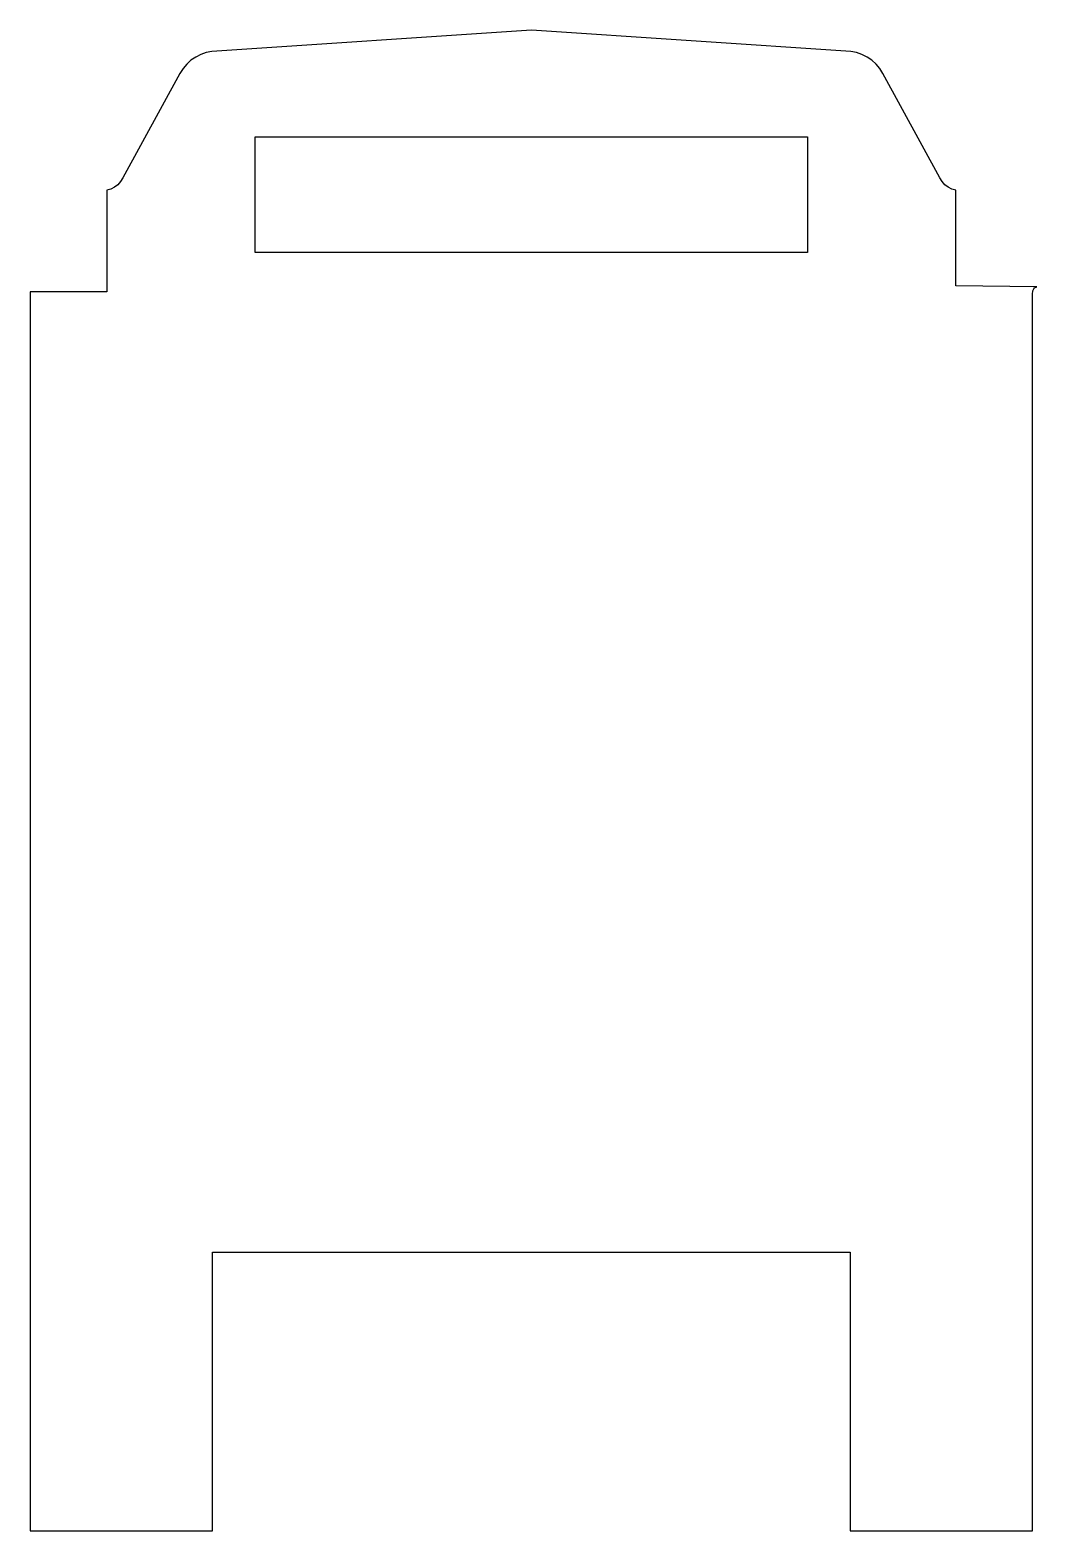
# Model space of a CAD drawing. Header units: millimetres. Extents: x -23.4 to 23.6, y -28.9 to 41.1.
import ezdxf

# ---------------------------------------------------------------- set-up
doc = ezdxf.new("R2010")
doc.units = ezdxf.units.MM
doc.layers.get('0').update_dxf_attribs({"linetype": 'CONTINUOUS'})

msp = doc.modelspace()

# ---------------------------------------------------------------- linework, layer by layer
for points in [[(-19.796, 28.88), (-23.374, 28.88), (-23.37, 28.825), (-23.37, -28.893), (-14.87, -28.893), (-14.87, -15.893), (14.87, -15.893), (14.87, -28.893), (23.37, -28.893), (23.37, 28.825), (23.374, 28.881), (23.385, 28.934), (23.404, 28.983), (23.429, 29.026), (23.46, 29.061), (23.495, 29.087), (23.533, 29.103), (23.552, 29.106), (23.572, 29.108), (19.796, 29.165), (19.796, 33.619), (19.607, 33.67), (19.432, 33.757), (19.277, 33.876), (19.148, 34.023), (19.05, 34.193), (16.384, 39.067), (16.24, 39.292), (16.068, 39.496), (15.869, 39.676), (15.649, 39.827), (15.411, 39.948), (15.158, 40.036), (14.896, 40.089), (0, 41.087), (-14.896, 40.089), (-15.158, 40.036), (-15.411, 39.948), (-15.649, 39.827), (-15.869, 39.676), (-16.068, 39.496), (-16.24, 39.292), (-16.384, 39.067), (-19.05, 34.193), (-19.148, 34.023), (-19.277, 33.876), (-19.432, 33.757), (-19.607, 33.67), (-19.796, 33.619)], [(-12.87, 30.707), (-12.87, 36.107), (12.87, 36.107), (12.87, 30.707)], [(12.87, 30.707), (-12.87, 30.707), (-12.87, 36.107), (12.87, 36.107)]]:
    msp.add_lwpolyline(points, close=True)

doc.saveas('drawing.dxf')
